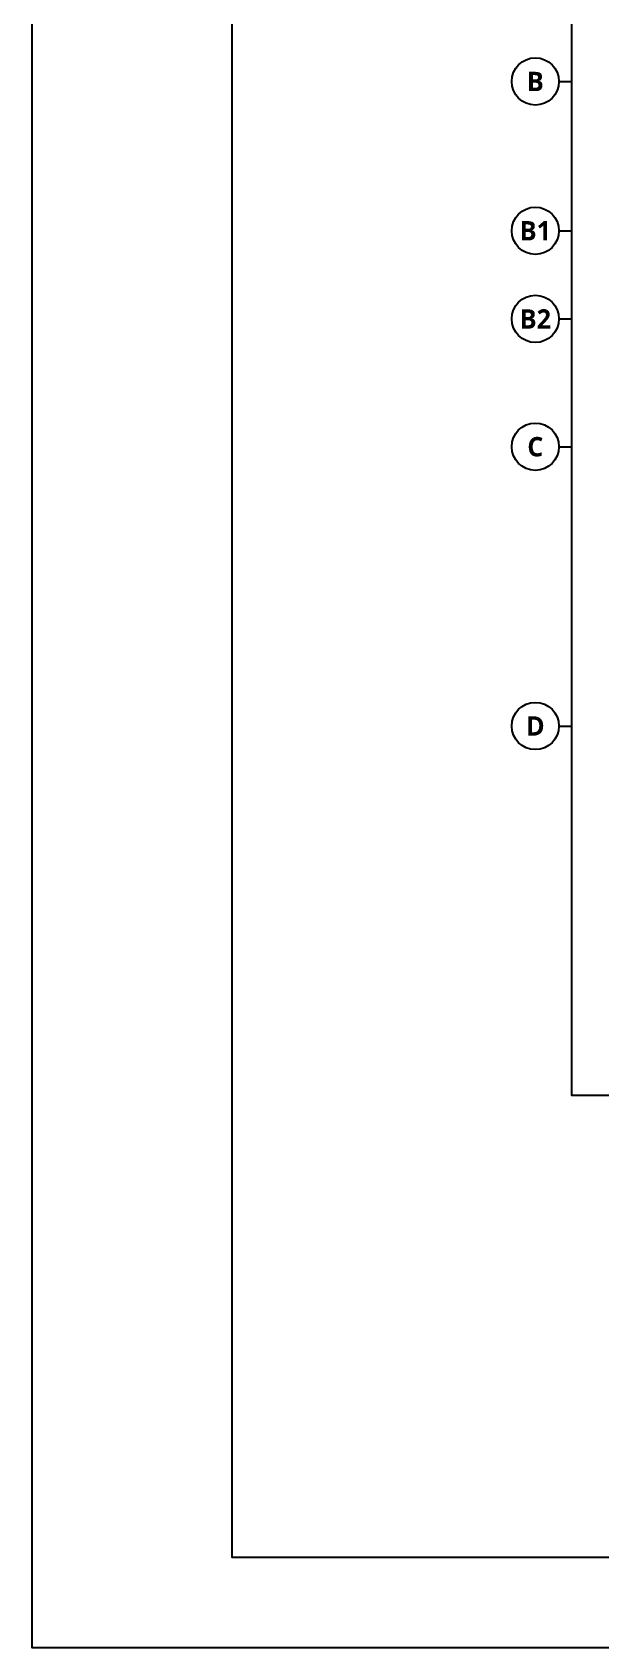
# Model space of a CAD drawing. Header units: millimetres. Extents: x -734060 to 504600, y -7739 to 118800.
# Drawn here: x -504600 to -478161, y 0 to 75188 of the extents above; entities that cross this region are included whole.
import ezdxf
from ezdxf.enums import TextEntityAlignment as Align

# ---------------------------------------------------------------- set-up
doc = ezdxf.new("R2010")
doc.units = ezdxf.units.MM
doc.header["$LTSCALE"] = 200
doc.layers.get('DEFPOINTS').update_dxf_attribs({"color": 137})
doc.layers.add('GYP. BOARD', color=42, linetype='Continuous')
doc.layers.add('WALL-D', color=3, linetype='Continuous')
doc.styles.add('스타일2', font='malgunbd.ttf')

# ---------------------------------------------------------------- blocks, each defined once
blk = doc.blocks.new('sheet-line')
at = {"layer": 'DEFPOINTS'}
blk.add_lwpolyline([(168200, -356400), (0, -356400), (0, -237600), (168200, -237600)], close=True, dxfattribs=at)
blk = doc.blocks.new('DEF-AXIS')
blk.add_line((0, 600), (0, 0))
blk.add_circle((0, 1700), 1100)
at = {"style": '스타일2'}
blk.add_attdef('X', text='', height=900, dxfattribs=at).set_placement((0, 1700), align=Align.MIDDLE)
blk = doc.blocks.new('def-sym')
at = {"layer": 'DEFPOINTS'}
ref = blk.add_blockref('DEF-AXIS', (-16400, -13000), dxfattribs=dict(at, rotation=90))
ref.add_attrib('X', 'B', dxfattribs={"layer": '0', "height": 900, "style": '스타일2'}).set_placement((-18100, -13000), align=Align.MIDDLE)
ref = blk.add_blockref('DEF-AXIS', (-16400, -19950), dxfattribs=dict(at, rotation=90))
ref.add_attrib('X', 'B1', dxfattribs={"layer": '0', "height": 900, "style": '스타일2'}).set_placement((-18100, -19950), align=Align.MIDDLE)
ref = blk.add_blockref('DEF-AXIS', (-16400, -24050), dxfattribs=dict(at, rotation=90))
ref.add_attrib('X', 'B2', dxfattribs={"layer": '0', "height": 900, "style": '스타일2'}).set_placement((-18100, -24050), align=Align.MIDDLE)
ref = blk.add_blockref('DEF-AXIS', (-16400, -30000), dxfattribs=dict(at, rotation=90))
ref.add_attrib('X', 'C', dxfattribs={"layer": '0', "height": 900, "style": '스타일2'}).set_placement((-18100, -30000), align=Align.MIDDLE)
ref = blk.add_blockref('DEF-AXIS', (-16400, -43000), dxfattribs=dict(at, rotation=90))
ref.add_attrib('X', 'D', dxfattribs={"layer": '0', "height": 900, "style": '스타일2'}).set_placement((-18100, -43000), align=Align.MIDDLE)

msp = doc.modelspace()

# ---------------------------------------------------------------- linework, layer by layer
at = {"layer": 'DEFPOINTS'}
for points in [[(-495300, 114600), (-357900, 114600), (-357900, 4200), (-495300, 4200)], [(-379900, 25700), (-479500, 25700), (-479500, 102300), (-379900, 102300)]]:
    msp.add_lwpolyline(points, close=True, dxfattribs=at)

# ---------------------------------------------------------------- block references
at = {"layer": 'GYP. BOARD'}
msp.add_blockref('def-sym', (-463100, 85900), dxfattribs=at)
at = {"layer": 'WALL-D'}
msp.add_blockref('sheet-line', (-504600, 356400), dxfattribs=at)

doc.saveas('drawing.dxf')
